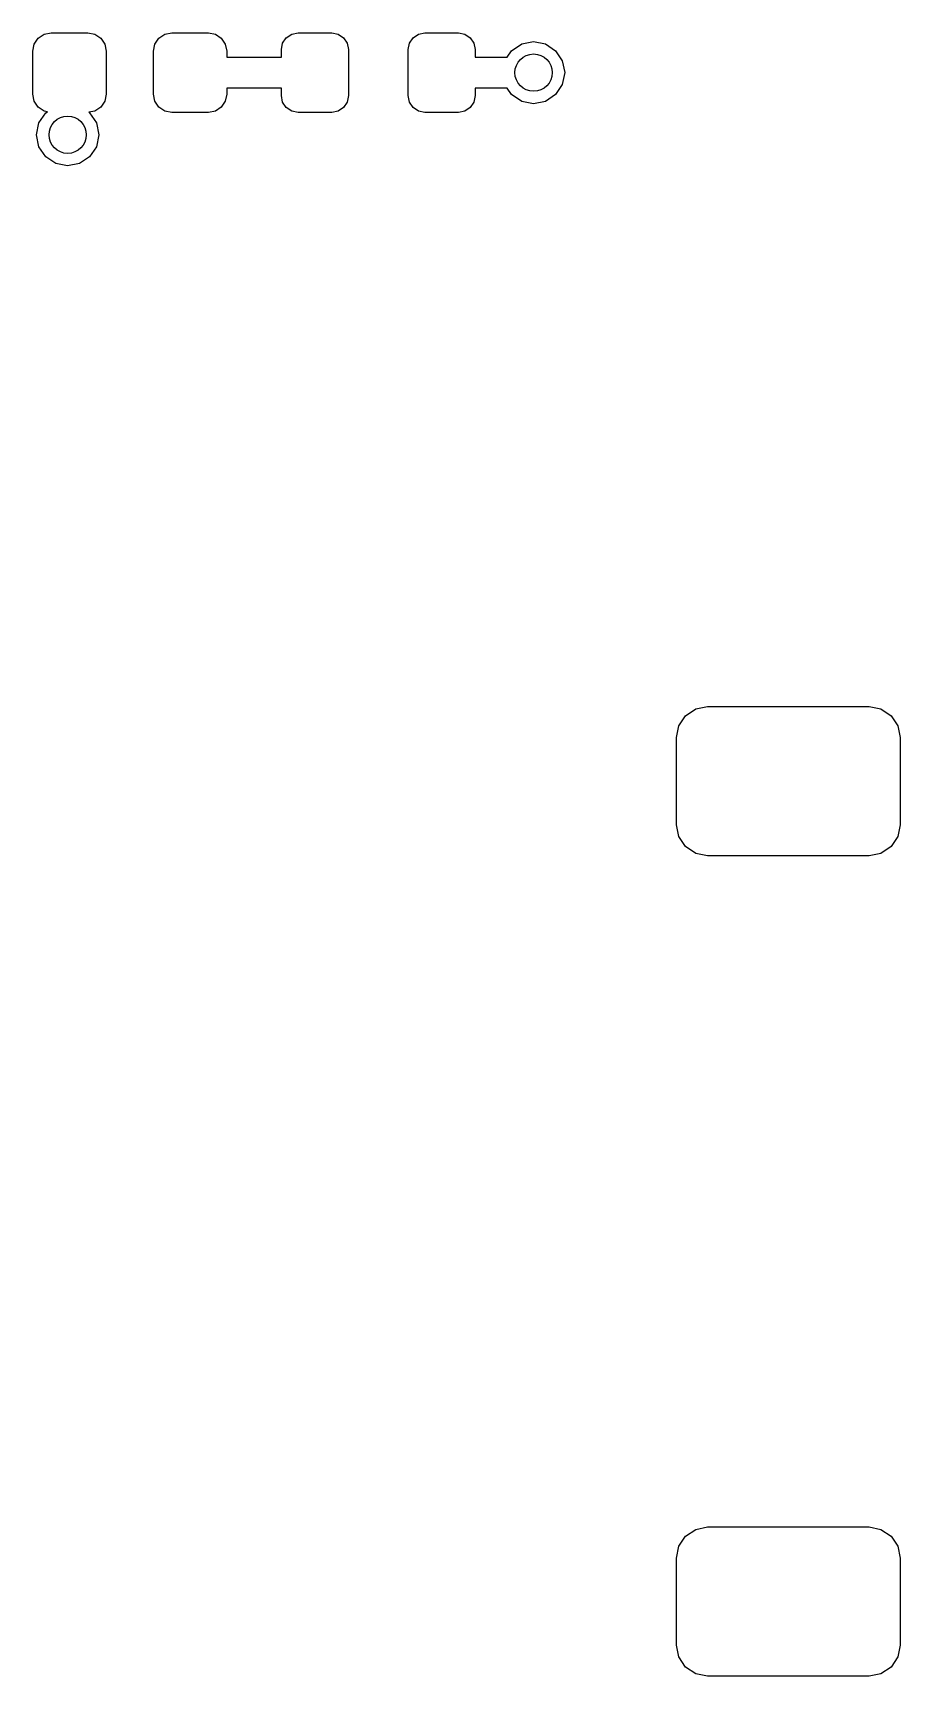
# Model space of a CAD drawing. Extents: x 4.65 to 6.27, y -4.67 to -2.2.
# Drawn here: x 4.704 to 4.978, y -3.943 to -3.422 of the extents above; entities that cross this region are included whole.
import ezdxf

# ---------------------------------------------------------------- set-up
doc = ezdxf.new("R2010")
doc.units = 0
doc.header["$MEASUREMENT"] = 0
doc.layers.add('BLACK', color=7, linetype='CONTINUOUS')

msp = doc.modelspace()

# ---------------------------------------------------------------- linework, layer by layer
at = {"layer": 'BLACK', "linetype": 'CONTINUOUS'}
for p, q in [((4.70399, -3.42603), (4.70524, -3.42414)), ((4.70524, -3.42414), (4.70713, -3.42288)), ((4.70713, -3.42288), (4.70935, -3.42244)), ((4.70935, -3.42244), (4.72096, -3.42244)), ((4.72096, -3.42244), (4.72319, -3.42288)), ((4.72319, -3.42288), (4.72507, -3.42414)), ((4.72507, -3.42414), (4.72633, -3.42603)), ((4.74217, -3.42603), (4.74343, -3.42414)), ((4.74343, -3.42414), (4.74532, -3.42288)), ((4.74532, -3.42288), (4.74754, -3.42244)), ((4.74754, -3.42244), (4.75915, -3.42244)), ((4.75915, -3.42244), (4.76138, -3.42288)), ((4.76138, -3.42288), (4.76326, -3.42414)), ((4.76326, -3.42414), (4.76452, -3.42603)), ((4.78269, -3.42572), (4.78384, -3.424)), ((4.78384, -3.424), (4.78556, -3.42285)), ((4.78556, -3.42285), (4.7876, -3.42244)), ((4.7876, -3.42244), (4.79823, -3.42244)), ((4.79823, -3.42244), (4.80026, -3.42285)), ((4.80026, -3.42285), (4.80199, -3.424)), ((4.80199, -3.424), (4.80314, -3.42572)), ((4.82285, -3.42572), (4.824, -3.424)), ((4.824, -3.424), (4.82572, -3.42285)), ((4.82572, -3.42285), (4.82776, -3.42244)), ((4.82776, -3.42244), (4.83839, -3.42244)), ((4.83839, -3.42244), (4.84042, -3.42285)), ((4.84042, -3.42285), (4.84214, -3.424)), ((4.84214, -3.424), (4.8433, -3.42572)), ((4.70354, -3.42825), (4.70399, -3.42603)), ((4.70354, -3.44183), (4.70354, -3.42825)), ((4.72633, -3.42603), (4.72677, -3.42825)), ((4.72677, -3.42825), (4.72677, -3.44183)), ((4.74173, -3.42825), (4.74217, -3.42603)), ((4.74173, -3.44183), (4.74173, -3.42825)), ((4.76452, -3.42603), (4.76496, -3.42825)), ((4.76496, -3.42825), (4.76496, -3.43012)), ((4.78228, -3.42776), (4.78269, -3.42572)), ((4.78228, -3.43012), (4.78228, -3.42776)), ((4.80314, -3.42572), (4.80354, -3.42776)), ((4.80354, -3.42776), (4.80354, -3.44232)), ((4.82244, -3.42776), (4.82285, -3.42572)), ((4.82244, -3.44232), (4.82244, -3.42776)), ((4.8433, -3.42572), (4.8437, -3.42776)), ((4.8437, -3.42776), (4.8437, -3.43012)), ((4.85388, -3.43012), (4.85525, -3.42808)), ((4.85525, -3.42808), (4.85844, -3.42595)), ((4.85844, -3.42595), (4.8622, -3.4252)), ((4.8622, -3.4252), (4.86597, -3.42595)), ((4.86597, -3.42595), (4.86916, -3.42808)), ((4.86916, -3.42808), (4.8713, -3.43127)), ((4.76496, -3.43012), (4.78228, -3.43012)), ((4.8437, -3.43012), (4.85388, -3.43012)), ((4.8713, -3.43127), (4.87205, -3.43504)), ((4.87205, -3.43504), (4.8713, -3.43881)), ((4.78228, -3.43996), (4.76496, -3.43996)), ((4.76496, -3.43996), (4.76496, -3.44183)), ((4.78228, -3.44232), (4.78228, -3.43996)), ((4.85388, -3.43996), (4.8437, -3.43996)), ((4.8437, -3.43996), (4.8437, -3.44232)), ((4.85525, -3.442), (4.85388, -3.43996)), ((4.8713, -3.43881), (4.86916, -3.442)), ((4.70399, -3.44405), (4.70354, -3.44183)), ((4.70524, -3.44594), (4.70399, -3.44405)), ((4.72633, -3.44405), (4.72507, -3.44594)), ((4.72677, -3.44183), (4.72633, -3.44405)), ((4.74217, -3.44405), (4.74173, -3.44183)), ((4.74343, -3.44594), (4.74217, -3.44405)), ((4.76452, -3.44405), (4.76326, -3.44594)), ((4.76496, -3.44183), (4.76452, -3.44405)), ((4.78269, -3.44436), (4.78228, -3.44232)), ((4.78384, -3.44608), (4.78269, -3.44436)), ((4.80314, -3.44436), (4.80199, -3.44608)), ((4.80354, -3.44232), (4.80314, -3.44436)), ((4.82285, -3.44436), (4.82244, -3.44232)), ((4.824, -3.44608), (4.82285, -3.44436)), ((4.8433, -3.44436), (4.84214, -3.44608)), ((4.8437, -3.44232), (4.8433, -3.44436)), ((4.85844, -3.44413), (4.85525, -3.442)), ((4.8622, -3.44488), (4.85844, -3.44413)), ((4.86597, -3.44413), (4.8622, -3.44488)), ((4.86916, -3.442), (4.86597, -3.44413)), ((4.70713, -3.4472), (4.70524, -3.44594)), ((4.70547, -3.45096), (4.70761, -3.44776)), ((4.70815, -3.4474), (4.70713, -3.4472)), ((4.70761, -3.44776), (4.70815, -3.4474)), ((4.72319, -3.4472), (4.72125, -3.44758)), ((4.72125, -3.44758), (4.72153, -3.44776)), ((4.72153, -3.44776), (4.72366, -3.45096)), ((4.72507, -3.44594), (4.72319, -3.4472)), ((4.74532, -3.4472), (4.74343, -3.44594)), ((4.74754, -3.44764), (4.74532, -3.4472)), ((4.75915, -3.44764), (4.74754, -3.44764)), ((4.76138, -3.4472), (4.75915, -3.44764)), ((4.76326, -3.44594), (4.76138, -3.4472)), ((4.78556, -3.44723), (4.78384, -3.44608)), ((4.7876, -3.44764), (4.78556, -3.44723)), ((4.79823, -3.44764), (4.7876, -3.44764)), ((4.80026, -3.44723), (4.79823, -3.44764)), ((4.80199, -3.44608), (4.80026, -3.44723)), ((4.82572, -3.44723), (4.824, -3.44608)), ((4.82776, -3.44764), (4.82572, -3.44723)), ((4.83839, -3.44764), (4.82776, -3.44764)), ((4.84042, -3.44723), (4.83839, -3.44764)), ((4.84214, -3.44608), (4.84042, -3.44723)), ((4.70472, -3.45472), (4.70547, -3.45096)), ((4.70547, -3.45849), (4.70472, -3.45472)), ((4.72366, -3.45096), (4.72441, -3.45472)), ((4.72441, -3.45472), (4.72366, -3.45849)), ((4.70761, -3.46168), (4.70547, -3.45849)), ((4.72366, -3.45849), (4.72153, -3.46168)), ((4.7108, -3.46382), (4.70761, -3.46168)), ((4.71457, -3.46457), (4.7108, -3.46382)), ((4.71833, -3.46382), (4.71457, -3.46457)), ((4.72153, -3.46168), (4.71833, -3.46382)), ((4.91036, -3.63871), (4.91356, -3.63658)), ((4.91356, -3.63658), (4.91732, -3.63583)), ((4.91732, -3.63583), (4.9685, -3.63583)), ((4.9685, -3.63583), (4.97227, -3.63658)), ((4.97227, -3.63658), (4.97546, -3.63871)), ((4.90748, -3.64567), (4.90823, -3.6419)), ((4.90823, -3.6419), (4.91036, -3.63871)), ((4.97546, -3.63871), (4.9776, -3.6419)), ((4.9776, -3.6419), (4.97835, -3.64567)), ((4.90748, -3.67323), (4.90748, -3.64567)), ((4.97835, -3.64567), (4.97835, -3.67323)), ((4.90823, -3.67699), (4.90748, -3.67323)), ((4.97835, -3.67323), (4.9776, -3.67699)), ((4.91036, -3.68019), (4.90823, -3.67699)), ((4.9776, -3.67699), (4.97546, -3.68019)), ((4.91356, -3.68232), (4.91036, -3.68019)), ((4.91732, -3.68307), (4.91356, -3.68232)), ((4.9685, -3.68307), (4.91732, -3.68307)), ((4.97227, -3.68232), (4.9685, -3.68307)), ((4.97546, -3.68019), (4.97227, -3.68232)), ((4.91036, -3.89855), (4.91356, -3.89642)), ((4.91356, -3.89642), (4.91732, -3.89567)), ((4.91732, -3.89567), (4.9685, -3.89567)), ((4.9685, -3.89567), (4.97227, -3.89642)), ((4.97227, -3.89642), (4.97546, -3.89855)), ((4.90748, -3.90551), (4.90823, -3.90175)), ((4.90823, -3.90175), (4.91036, -3.89855)), ((4.97546, -3.89855), (4.9776, -3.90175)), ((4.9776, -3.90175), (4.97835, -3.90551)), ((4.90748, -3.93307), (4.90748, -3.90551)), ((4.97835, -3.90551), (4.97835, -3.93307)), ((4.90823, -3.93684), (4.90748, -3.93307)), ((4.97835, -3.93307), (4.9776, -3.93684)), ((4.91036, -3.94003), (4.90823, -3.93684)), ((4.9776, -3.93684), (4.97546, -3.94003)), ((4.91356, -3.94216), (4.91036, -3.94003)), ((4.91732, -3.94291), (4.91356, -3.94216)), ((4.9685, -3.94291), (4.91732, -3.94291)), ((4.97227, -3.94216), (4.9685, -3.94291)), ((4.97546, -3.94003), (4.97227, -3.94216))]:
    msp.add_line(p, q, dxfattribs=at)
at = {"layer": 'BLACK'}
for centre in [(4.8622, -3.43504), (4.71457, -3.45472)]:
    msp.add_circle(centre, 0.00591, dxfattribs=at)

doc.saveas('drawing.dxf')
